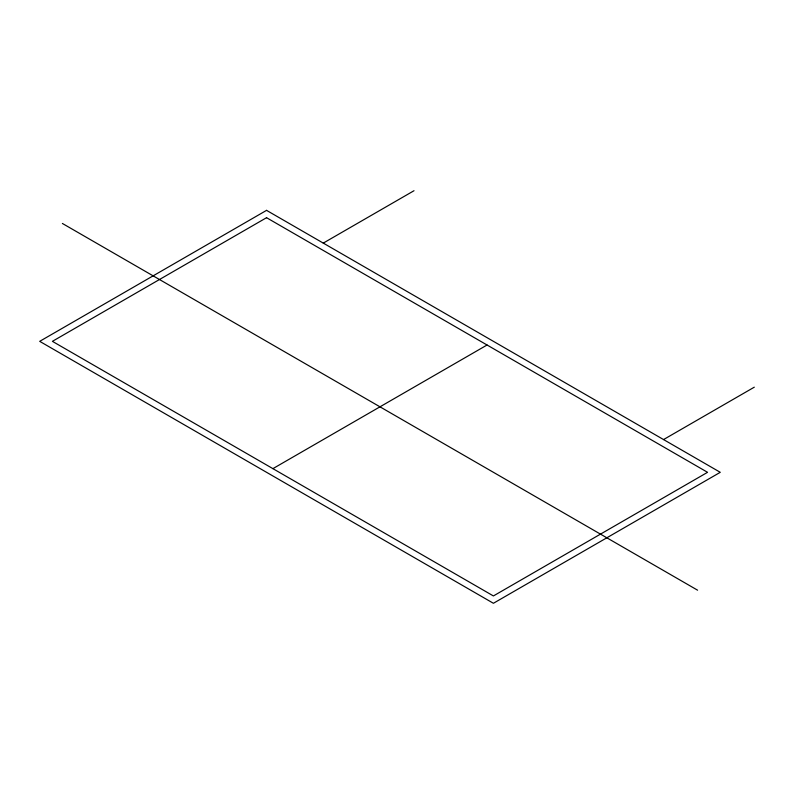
<?xml version="1.0" encoding="UTF-8"?>
<svg xmlns="http://www.w3.org/2000/svg" width="794" height="794" viewBox="0 0 794 794"><rect width="100%" height="100%" fill="white"/><g stroke="black" fill="none" stroke-linecap="round" stroke-linejoin="round"><path stroke-width="1.19" d="M323.267 243.103L414.011 190.719M272.908 468.639L487.059 345.003M663.556 439.568L754.3 387.174M62.389 223.461L697.589 590.19M266.556 210.36L39.7 341.341L493.411 603.281L720.267 472.311L266.556 210.36M266.556 217.695L52.404 341.341L493.411 595.947L707.563 472.311L266.556 217.695"/></g></svg>
